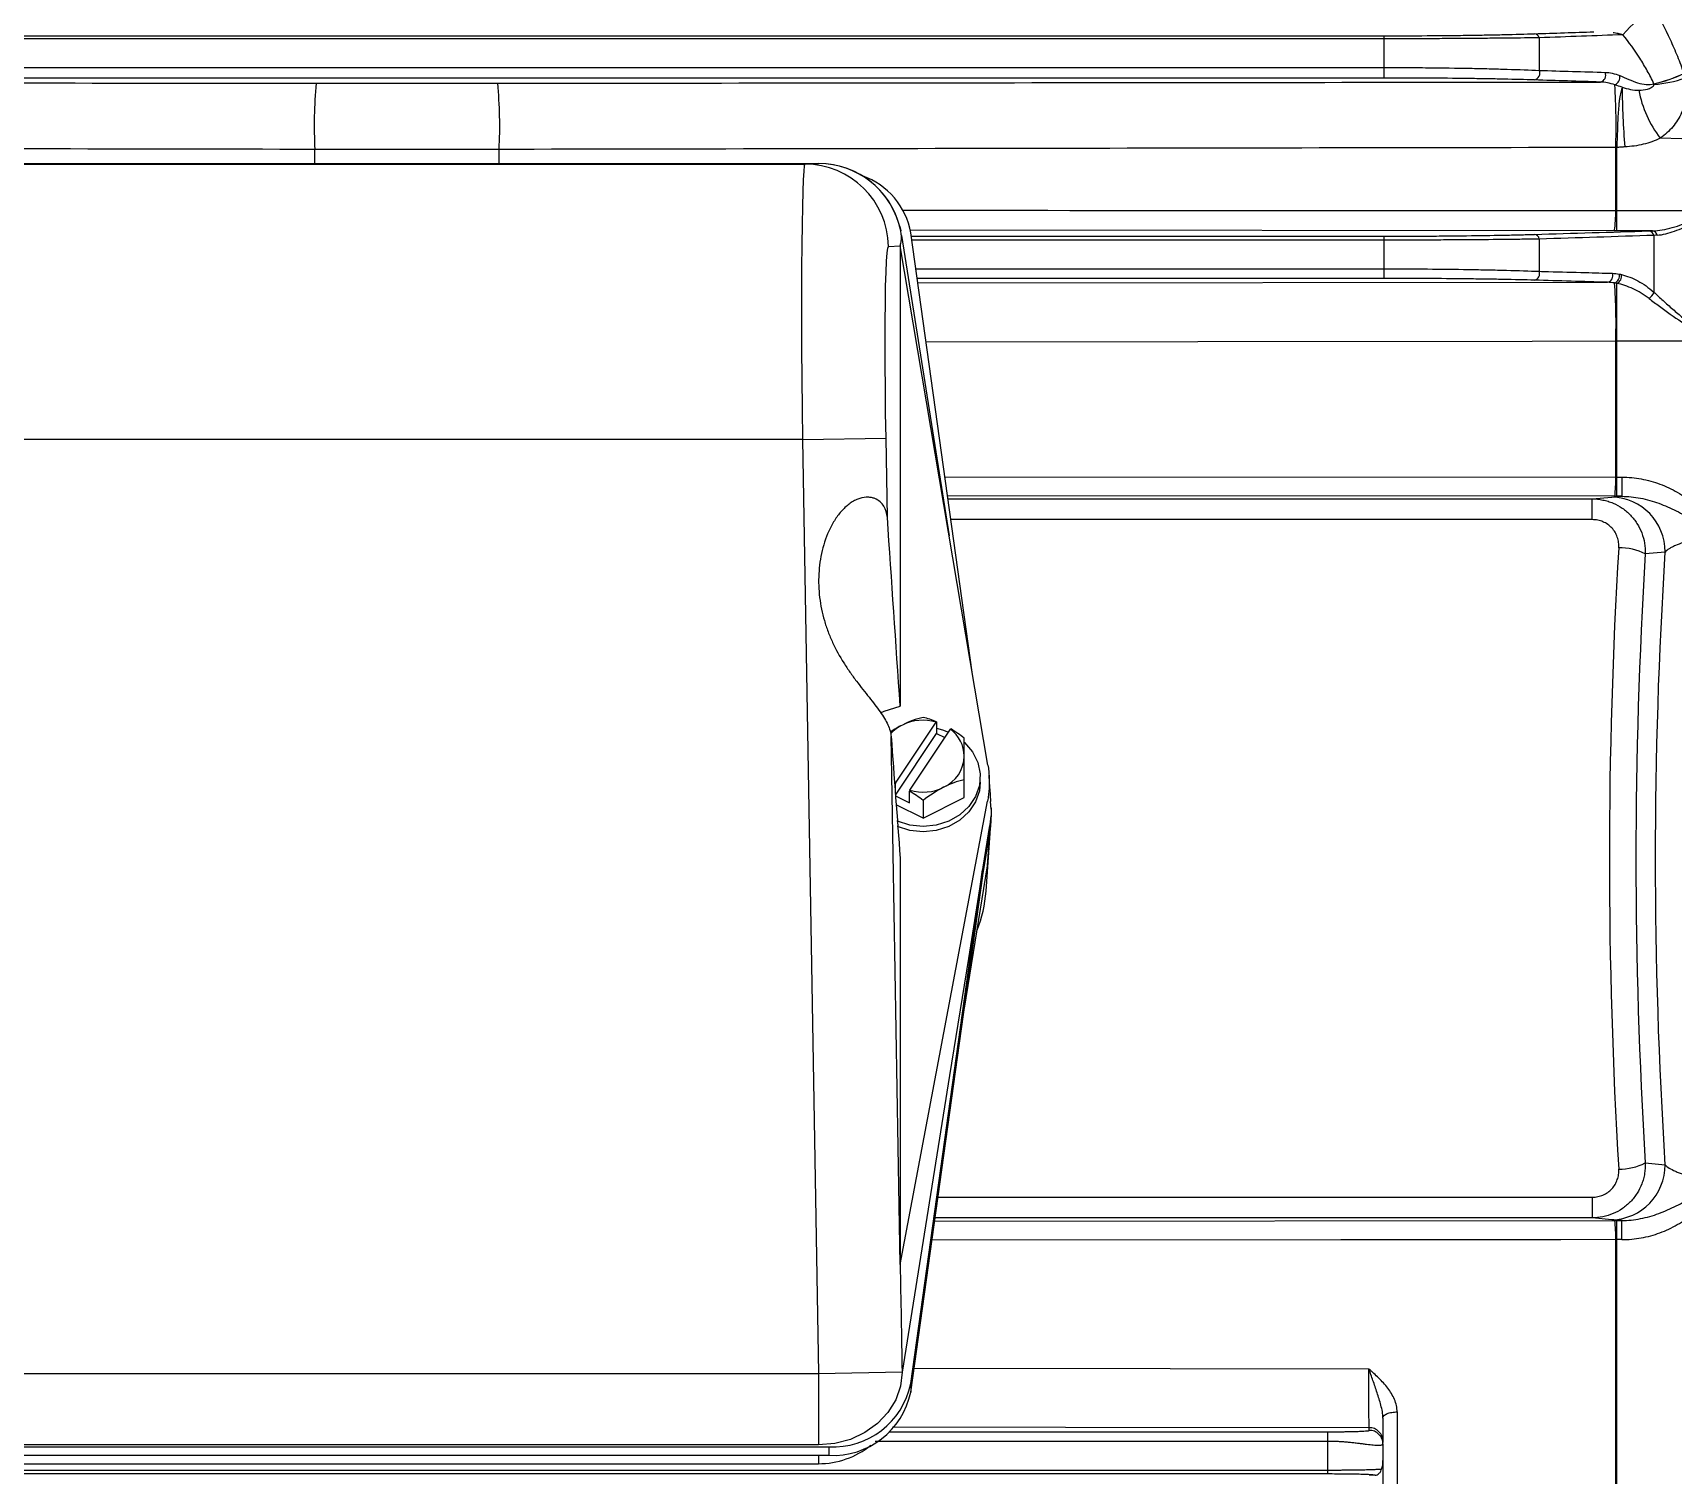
# Model space of a CAD drawing. Header units: inches. Extents: x -10.2 to 13.8, y -6.3 to 9.3.
# Drawn here: x -1.7 to 5.75, y -2.8 to 3.75 of the extents above; entities that cross this region are included whole.
import ezdxf

# ---------------------------------------------------------------- set-up
doc = ezdxf.new("R2010")
doc.units = ezdxf.units.IN
doc.header["$MEASUREMENT"] = 0

msp = doc.modelspace()

# ---------------------------------------------------------------- linework, layer by layer
at = {"color": 7, "linetype": 'Continuous', "lineweight": 25}
for p, q in [((-4.4384, 3.7371), (4.4384, 3.7371)), ((4.4384, 3.7371), (4.4384, 3.5452)), ((5.1455, 3.7282), (5.1455, 3.5798)), ((4.4384, 3.7235), (-4.4384, 3.7235)), ((-4.4384, 3.593), (4.4384, 3.593)), ((4.4384, 3.5452), (-4.4384, 3.5452)), ((5.6663, 3.5192), (5.6663, 3.5184)), ((5.4928, 2.943), (5.4928, 3.2296)), ((5.4972, 2.8511), (5.4972, 3.2296)), ((-1.8711, 3.1567), (1.8711, 3.1567)), ((-1.8085, 3.154), (1.8085, 3.154)), ((1.8711, 3.1567), (1.8085, 3.154)), ((5.4972, 2.943), (5.844, 2.943)), ((2.2391, 2.8713), (2.2436, 2.8511)), ((2.5686, 0.8455), (2.2892, 2.8417)), ((5.6605, 2.8511), (5.4972, 2.8511)), ((2.1883, 2.7805), (2.2413, 2.7828)), ((2.2413, 2.7828), (2.2413, 0.6922)), ((2.6398, 0.424), (2.2413, 2.7828)), ((2.2469, 2.8297), (2.4638, 1.4657)), ((4.4384, 2.8266), (4.4384, 2.6349)), ((5.1455, 2.8137), (5.1455, 2.6671)), ((5.6663, 2.8303), (5.6663, 2.5721)), ((5.4972, 1.6449), (5.4972, 2.6124)), ((5.4928, 1.7319), (5.4928, 2.3492)), ((5.844, 2.3492), (5.4972, 2.3492)), ((1.797, 1.9024), (-1.797, 1.9024)), ((1.797, 1.9024), (2.1768, 1.9094)), ((1.797, 1.9024), (1.8699, -2.3396)), ((2.1829, 1.5494), (2.1768, 1.9094)), ((5.4972, 1.7319), (5.521, 1.7319)), ((5.521, 1.7319), (5.521, 1.6449)), ((5.3861, 1.6331), (5.4752, 1.6418)), ((5.521, 1.6449), (5.4972, 1.6449)), ((5.3861, 1.5389), (5.3861, 1.6331)), ((5.7167, 1.3919), (5.6272, 1.3832)), ((2.2207, 0.3422), (2.4044, 0.6194)), ((2.4063, 0.6209), (2.4063, 0.5678)), ((2.2413, -1.8444), (2.2001, 0.5538)), ((2.22, 0.2867), (2.4063, 0.5678)), ((2.2856, 0.3096), (2.4693, 0.5868)), ((2.4063, 0.5678), (2.4441, 0.5488)), ((2.5325, 0.2769), (2.5325, 0.5462)), ((2.2155, 0.3464), (2.2207, 0.3422)), ((2.2207, 0.3422), (2.2188, 0.3379)), ((2.2188, 0.3379), (2.2188, 0.3027)), ((2.2856, 0.3096), (2.2837, 0.3053)), ((2.2837, 0.2522), (2.2837, 0.3053)), ((2.605, 0.3467), (2.605, 0.3712)), ((2.2202, 0.2842), (2.2837, 0.2522)), ((2.345, 0.1826), (2.2232, 0.2439)), ((2.2413, -1.8444), (2.6382, 0.2602)), ((2.345, 0.1826), (2.5325, 0.2769)), ((2.345, 0.2632), (2.345, 0.1826)), ((2.655, 0.2239), (2.6523, 0.2583)), ((2.655, 0.2278), (2.6547, 0.2298)), ((2.6547, 0.2258), (2.655, 0.2278)), ((2.655, 0.2278), (2.655, 0.224)), ((2.655, 0.2239), (2.655, 0.1894)), ((2.6127, -0.0782), (2.6491, 0.1495)), ((2.6318, -0.1494), (2.6538, 0.1593)), ((2.6494, 0.1529), (2.655, 0.1933)), ((2.655, 0.1893), (2.655, 0.1894)), ((2.6157, -0.0875), (2.6474, 0.139)), ((2.6157, -0.0875), (2.6488, 0.1164)), ((2.6381, -0.0344), (2.6488, 0.1164)), ((2.2413, 0.0011), (2.2413, -1.8444)), ((2.2892, -2.3861), (2.6158, -0.052)), ((2.5333, -0.6802), (2.6381, -0.0344)), ((2.2892, -2.4245), (2.6174, -0.0789)), ((2.6157, -0.0875), (2.6174, -0.0789)), ((5.6272, -1.3832), (5.7167, -1.3919)), ((5.3861, -1.5389), (5.3861, -1.6331)), ((5.4752, -1.6418), (5.3861, -1.6331)), ((5.4972, -1.6449), (5.521, -1.6449)), ((5.4972, -3.2765), (5.4972, -1.6449)), ((5.521, -1.7319), (5.521, -1.6449)), ((5.4928, -3.2769), (5.4928, -1.7319)), ((5.521, -1.7319), (5.4972, -1.7319)), ((-1.8699, -2.3396), (1.8699, -2.3396)), ((1.8699, -2.3396), (2.2497, -2.3326)), ((1.8699, -2.3396), (1.8699, -2.6644)), ((2.2892, -2.3861), (2.2892, -2.4245)), ((4.4992, -2.5148), (4.4992, -3.2624)), ((4.373, -2.5984), (4.373, -2.5863)), ((-1.9189, -2.6733), (1.9169, -2.6733)), ((1.8699, -2.6644), (-1.8699, -2.6644)), ((1.9169, -2.6733), (1.9169, -2.7117)), ((4.185, -2.7966), (4.185, -2.6483)), ((4.435, -2.6482), (4.435, -2.6535)), ((4.435, -2.6603), (4.435, -2.6648)), ((-1.9189, -2.7117), (1.9169, -2.7117)), ((-1.8696, -2.75), (1.8696, -2.75)), ((4.435, -2.7405), (4.435, -3.6019)), ((-4.179, -2.7786), (4.185, -2.7786)), ((4.185, -2.7966), (-4.179, -2.7966))]:
    msp.add_line(p, q, dxfattribs=at)
at = {"color": 8, "linetype": 'Continuous', "lineweight": 25}
for p, q in [((-0.4188, 3.1567), (-0.4188, 3.2209)), ((0.4188, 3.1567), (0.4188, 3.2209)), ((5.4862, 2.8511), (2.2844, 2.8546)), ((2.2913, 2.8266), (4.4384, 2.8266)), ((4.4384, 2.8088), (2.2938, 2.8088)), ((2.312, 2.6784), (4.4384, 2.6784)), ((4.4384, 2.6349), (2.3181, 2.6349)), ((2.321, 2.6142), (5.4558, 2.6173)), ((2.4442, 1.7341), (5.4928, 1.7319)), ((5.4885, 1.6449), (2.4563, 1.6478)), ((2.4583, 1.6331), (5.3861, 1.6331)), ((5.3861, 1.5389), (2.4715, 1.5389)), ((2.4131, -1.5389), (5.3861, -1.5389)), ((5.3861, -1.6331), (2.3999, -1.6331)), ((2.3979, -1.6479), (5.4885, -1.6449)), ((2.1895, -2.6049), (4.185, -2.6049)), ((4.185, -2.6483), (2.1274, -2.6483)), ((1.8696, -2.7117), (1.8696, -2.75))]:
    msp.add_line(p, q, dxfattribs=at)
at = {"color": 7, "linetype": 'Continuous', "lineweight": 25, "flags": 128}
for points in [[(5.844, 3.2684), (5.7939, 3.2696), (5.6951, 3.2719)], [(1.8085, 3.154), (1.8056, 3.146), (1.803, 3.1223), (1.8006, 3.0833), (1.7985, 3.0295), (1.7967, 2.9615), (1.7953, 2.8803), (1.7942, 2.7867), (1.7934, 2.6821), (1.7931, 2.5676), (1.7931, 2.4449), (1.7935, 2.3153), (1.7943, 2.1805), (1.7955, 2.0423), (1.797, 1.9024)], [(2.1768, 1.9094), (2.175, 2.0229), (2.1738, 2.1346), (2.1731, 2.2424), (2.1728, 2.3445), (2.1731, 2.4392), (2.1739, 2.5249), (2.1752, 2.6), (2.177, 2.6634), (2.1793, 2.7138), (2.1819, 2.7506), (2.1849, 2.7729), (2.1883, 2.7805)], [(2.1521, 0.6619), (2.169, 0.6693), (2.2413, 0.6922)], [(2.5325, 0.5281), (2.5341, 0.5267), (2.5702, 0.4845), (2.5941, 0.4362), (2.6046, 0.3844), (2.6011, 0.3319), (2.5837, 0.2815), (2.5536, 0.236), (2.5121, 0.1977), (2.4617, 0.1688), (2.405, 0.1508), (2.345, 0.1447), (2.285, 0.1508), (2.2283, 0.1688), (2.2264, 0.1697)], [(2.4063, 0.5914), (2.4339, 0.5841), (2.4609, 0.574)], [(2.605, 0.3467), (2.6011, 0.3073), (2.5837, 0.257), (2.5536, 0.2114), (2.5121, 0.1732), (2.4617, 0.1443), (2.405, 0.1263), (2.345, 0.1202), (2.285, 0.1263), (2.2283, 0.1443), (2.2282, 0.1443)], [(2.6158, -0.052), (2.5513, -0.4544), (2.466, -0.9858), (2.3563, -1.6691), (2.2497, -2.3333)], [(2.2497, -2.3333), (2.2425, -2.3979), (2.2209, -2.46), (2.1858, -2.5173), (2.1385, -2.5674), (2.081, -2.6086), (2.0153, -2.6392), (1.944, -2.658), (1.8699, -2.6644)]]:
    msp.add_lwpolyline(points, dxfattribs=at)
at = {"color": 8, "linetype": 'Continuous', "lineweight": 25, "flags": 128}
for points in [[(5.4928, 2.3492), (5.1131, 2.3487), (3.5942, 2.3465), (2.3587, 2.3447)], [(5.4928, -1.7319), (5.243, -1.7321), (4.2437, -1.7328), (2.3858, -1.7341)], [(2.3044, -2.3157), (3.4685, -2.3173), (4.3708, -2.3186)], [(4.373, -2.5863), (2.9927, -2.5849), (2.2063, -2.5841)]]:
    msp.add_lwpolyline(points, dxfattribs=at)
at = {"color": 7, "linetype": 'Continuous', "lineweight": 25}
for centre, radius, start, end in [((6.1471, 3.1932), 0.829, 125.72969, 138.56278), ((5.1212, 3.7211), 0.0253, 16.30789, 84.61859), ((5.1166, 3.5672), 0.0315, 282.81668, 23.5591), ((1.632, 3.326), 2.0535, 174.53816, 182.93429), ((-1.632, 3.326), 2.0535, 357.06571, 5.46184), ((5.4161, 3.5579), 0.0316, 282.53087, 24.45725), ((5.4715, 3.5504), 0.0401, 295.61395, 8.28454), ((2.4532, 3.3296), 3.0413, 358.1159, 3.48049), ((5.505, 4.2024), 0.702, 283.28271, 295.00646), ((5.6325, 3.5034), 0.037, 20.33874, 23.98442), ((5.506, 4.1994), 0.6996, 283.28767, 295.03258), ((5.6181, 4.121), 0.6067, 274.63907, 288.22441), ((9.2723, 3.5361), 3.7505, 180.50299, 184.64687), ((6.1114, 3.5897), 0.5238, 191.01672, 217.35665), ((1.8084, 2.7741), 0.3799, 0.9709, 89.98439), ((1.8711, 2.7767), 0.38, 14.41643, 90), ((1.871, 2.7768), 0.3799, 11.26776, 89.98744), ((1.9579, 2.7833), 0.3364, 10.0097, 70.45671), ((5.0311, 2.9301), 0.4619, 350.14747, 1.6056), ((1.8724, 2.7834), 0.3773, 7.04724, 10.33071), ((5.1202, 2.8096), 0.0256, 9.22687, 82.53449), ((5.6413, 2.8253), 0.0254, 11.18731, 83.14439), ((5.6571, 2.8268), 0.0245, 10.7076, 82.04832), ((5.1162, 2.657), 0.031, 283.78802, 19.02419), ((5.4485, 2.6475), 0.0311, 283.69763, 19.68107), ((5.4752, 2.647), 0.035, 290.23049, 12.17782), ((2.9292, 2.4286), 2.5649, 358.22711, 4.15022), ((5.4835, 2.6459), 0.0362, 292.20772, 10.26214), ((5.6095, 2.5929), 0.0605, 305.23175, 339.87987), ((4.9347, 1.7162), 0.5583, 352.65464, 1.60638), ((5.4689, 1.3941), 0.2478, 359.48707, 88.54661), ((28.919, 0), 23.455, 176.55014, 183.44986), ((5.5112, 1.1593), 0.2522, 62.60904, 91.07316), ((28.1119, 0), 22.5272, 176.4798, 183.5202), ((27.5509, 0), 21.8786, 176.35238, 183.64762), ((2.4983, 0.1162), 0.5485, 116.76385, 123.45974), ((2.3325, 0.4426), 0.1825, 116.43719, 137.65154), ((2.3451, 0.4161), 0.2118, 73.75562, 116.30345), ((2.4361, 0.2482), 0.4027, 103.0726, 117.3214), ((2.2653, 0.2859), 0.3634, 67.18403, 77.33951), ((2.4929, 0.5025), 0.1467, 126.22114, 127.14373), ((2.5579, 0.4699), 0.1467, 126.22114, 127.14373), ((2.3773, 0.4618), 0.1553, 1.01601, 53.62806), ((2.1856, 0.1062), 0.5602, 51.74386, 59.34905), ((2.3715, 0.4694), 0.1611, 294.67526, 358.25873), ((1.9981, -0.1767), 0.5602, 51.74386, 59.34905), ((2.3449, 0.513), 0.2118, 253.75562, 296.30345), ((2.6895, -0.1732), 0.556, 116.80201, 128.28147), ((2.6236, -0.0347), 0.4027, 103.0726, 117.3214), ((2.1755, 0.1933), 0.4795, 350.77524, 359.99431), ((2.0138, -0.099), 0.62, 338.51449, 355.33299), ((5.4689, -1.3941), 0.2478, 271.45339, 0.51293), ((5.5112, -1.1593), 0.2522, 268.92684, 297.39096), ((4.9347, -1.7162), 0.5583, 358.39362, 7.34536), ((1.9359, -2.313), 0.3608, 266.98725, 348.30768), ((1.9359, -2.3514), 0.3608, 266.98725, 348.30768), ((1.8696, -2.37), 0.38, 270, 308.75138)]:
    msp.add_arc(centre, radius, start, end, dxfattribs=at)
for points, knots in [([(5.6629, 3.8662), (5.6908, 3.8188), (5.7165, 3.7702), (5.7515, 3.6952), (5.7625, 3.6699), (5.7833, 3.6184), (5.793, 3.5923), (5.8018, 3.5662)], [0, 0, 0, 0, 0.5, 0.5, 0.75, 0.75, 1, 1, 1, 1]), ([(4.4384, 3.7371), (4.5055, 3.7371), (4.5711, 3.7373), (4.6513, 3.7378), (4.6673, 3.7379), (4.699, 3.7382), (4.7148, 3.7383), (4.7615, 3.7388), (4.7917, 3.7392), (4.8501, 3.74), (4.8784, 3.7405), (4.9333, 3.7414), (4.9599, 3.742), (5.0361, 3.7437), (5.082, 3.7449), (5.1236, 3.7463)], [0, 0, 0, 0, 0.25, 0.25, 0.3125, 0.3125, 0.375, 0.375, 0.5, 0.5, 0.625, 0.625, 0.75, 0.75, 1, 1, 1, 1]), ([(5.1455, 3.7282), (5.1025, 3.7275), (5.0551, 3.7269), (4.9765, 3.726), (4.9491, 3.7258), (4.8926, 3.7253), (4.8634, 3.725), (4.8033, 3.7246), (4.7723, 3.7244), (4.7243, 3.7242), (4.708, 3.7241), (4.6752, 3.7239), (4.6587, 3.7239), (4.6087, 3.7237), (4.5749, 3.7236), (4.507, 3.7235), (4.4728, 3.7235), (4.4384, 3.7235)], [0, 0, 0, 0, 0.25, 0.25, 0.375, 0.375, 0.5, 0.5, 0.625, 0.625, 0.6875, 0.6875, 0.75, 0.75, 0.875, 0.875, 1, 1, 1, 1]), ([(5.5256, 3.7419), (5.5182, 3.7441), (5.5107, 3.7457), (5.4957, 3.7485), (5.4881, 3.7496), (5.4805, 3.7506)], [0, 0, 0, 0, 0.5, 0.5, 1, 1, 1, 1]), ([(5.6663, 3.5192), (5.657, 3.5391), (5.6469, 3.5589), (5.6254, 3.5976), (5.614, 3.6165), (5.5785, 3.6721), (5.5528, 3.7076), (5.5256, 3.7419)], [0, 0, 0, 0, 0.25, 0.25, 0.5, 0.5, 1, 1, 1, 1]), ([(4.4384, 3.593), (4.4724, 3.593), (4.5063, 3.5929), (4.5737, 3.5926), (4.6073, 3.5924), (4.7058, 3.5915), (4.7686, 3.5906), (4.8439, 3.5892), (4.8588, 3.5889), (4.8883, 3.5882), (4.9029, 3.5879), (4.9459, 3.5869), (4.9735, 3.5861), (5.0532, 3.5836), (5.1016, 3.5818), (5.1455, 3.5798)], [0, 0, 0, 0, 0.125, 0.125, 0.25, 0.25, 0.5, 0.5, 0.5625, 0.5625, 0.625, 0.625, 0.75, 0.75, 1, 1, 1, 1]), ([(5.1236, 3.5364), (5.0811, 3.5378), (5.0345, 3.539), (4.9581, 3.5406), (4.9315, 3.5411), (4.89, 3.5418), (4.8758, 3.542), (4.8472, 3.5424), (4.8327, 3.5426), (4.7596, 3.5436), (4.6985, 3.5442), (4.6028, 3.5448), (4.5701, 3.5449), (4.5045, 3.5451), (4.4715, 3.5452), (4.4384, 3.5452)], [0, 0, 0, 0, 0.25, 0.25, 0.375, 0.375, 0.4375, 0.4375, 0.5, 0.5, 0.75, 0.75, 0.875, 0.875, 1, 1, 1, 1]), ([(5.5112, 3.5562), (5.5382, 3.5458), (5.5658, 3.5318), (5.6058, 3.5197), (5.6187, 3.5173), (5.6432, 3.5157), (5.655, 3.5165), (5.6663, 3.5184)], [0, 0, 0, 0, 0.5, 0.5, 0.75, 0.75, 1, 1, 1, 1]), ([(5.5973, 3.4896), (5.6115, 3.4895), (5.625, 3.4913), (5.6435, 3.4969), (5.6494, 3.4993), (5.6575, 3.504), (5.66, 3.5058), (5.6635, 3.5089), (5.6646, 3.5101), (5.6659, 3.5121), (5.6663, 3.5128), (5.667, 3.5144), (5.6672, 3.5152), (5.6672, 3.5163)], [0, 0, 0, 0, 0.5, 0.5, 0.75, 0.75, 0.875, 0.875, 0.9375, 0.9375, 0.96875, 0.96875, 1, 1, 1, 1]), ([(5.6672, 3.5163), (5.6672, 3.5165), (5.6672, 3.5169), (5.6672, 3.5172), (5.6672, 3.5175), (5.6671, 3.5179), (5.6669, 3.5182), (5.6669, 3.5183), (5.6668, 3.5184), (5.6668, 3.5185)], [0, 0, 0, 0, 0.00002793779, 0.00002793779, 0.00002793779, 0.00005642103, 0.00005642103, 0.00005642103, 0.00006631819, 0.00006631819, 0.00006631819, 0.00006631819]), ([(5.8079, 3.5447), (5.811, 3.5313), (5.8128, 3.5178), (5.8142, 3.4909), (5.8137, 3.4774), (5.8108, 3.4509), (5.8083, 3.438), (5.8014, 3.4127), (5.7971, 3.4003), (5.7868, 3.3767), (5.7809, 3.3654), (5.7674, 3.3436), (5.7599, 3.3331), (5.7355, 3.3038), (5.7167, 3.2867), (5.6951, 3.2719)], [0, 0, 0, 0, 0.125, 0.125, 0.25, 0.25, 0.375, 0.375, 0.5, 0.5, 0.625, 0.625, 0.75, 0.75, 1, 1, 1, 1]), ([(5.522, 3.5032), (5.5196, 3.4968), (5.5174, 3.4892), (5.5134, 3.4718), (5.5116, 3.4622), (5.5093, 3.4466), (5.5086, 3.4411), (5.5073, 3.4298), (5.5067, 3.424), (5.5051, 3.4061), (5.5042, 3.3937), (5.5027, 3.3681), (5.5021, 3.3548), (5.501, 3.3285), (5.5006, 3.3154), (5.4994, 3.2766), (5.4986, 3.2513), (5.4972, 3.2296)], [0, 0, 0, 0, 0.125, 0.125, 0.25, 0.25, 0.3125, 0.3125, 0.375, 0.375, 0.5, 0.5, 0.625, 0.625, 0.75, 0.75, 1, 1, 1, 1]), ([(5.522, 3.5032), (5.5345, 3.4993), (5.5473, 3.4958), (5.5727, 3.491), (5.5852, 3.4897), (5.5973, 3.4896)], [0, 0, 0, 0, 0.5, 0.5, 1, 1, 1, 1]), ([(5.5342, 3.2323), (5.5329, 3.2322), (5.5315, 3.2322), (5.5302, 3.2321), (5.5249, 3.2317), (5.5196, 3.2313), (5.5143, 3.2308), (5.5116, 3.2306), (5.5088, 3.2304), (5.5061, 3.2302), (5.5034, 3.23), (5.5006, 3.2298), (5.4979, 3.2296), (5.4976, 3.2296), (5.4974, 3.2296), (5.4972, 3.2296)], [0, 0, 0, 0, 0.0001015866, 0.0001015866, 0.0001015866, 0.0005079337, 0.0005079337, 0.0005079337, 0.0007166977, 0.0007166977, 0.0007166977, 0.0009262899, 0.0009262899, 0.0009262899, 0.0009441227, 0.0009441227, 0.0009441227, 0.0009441227]), ([(5.6951, 3.2719), (5.6707, 3.2598), (5.6449, 3.2507), (5.6044, 3.2409), (5.5905, 3.2382), (5.5625, 3.2343), (5.5484, 3.233), (5.5342, 3.2323)], [0, 0, 0, 0, 0.5, 0.5, 0.75, 0.75, 1, 1, 1, 1]), ([(4.4384, 2.8266), (4.5039, 2.8266), (4.5681, 2.8268), (4.6625, 2.8274), (4.6937, 2.8276), (4.7555, 2.8282), (4.7856, 2.8285), (4.8734, 2.8296), (4.9286, 2.8305), (5.0065, 2.832), (5.0315, 2.8326), (5.0792, 2.8337), (5.1019, 2.8343), (5.1236, 2.835)], [0, 0, 0, 0, 0.25, 0.25, 0.375, 0.375, 0.5, 0.5, 0.75, 0.75, 0.875, 0.875, 1, 1, 1, 1]), ([(5.6605, 2.8511), (5.6748, 2.8514), (5.6893, 2.853), (5.719, 2.858), (5.7342, 2.8615), (5.7651, 2.87), (5.7808, 2.8751), (5.8123, 2.8864), (5.8281, 2.8926), (5.844, 2.8993)], [0, 0, 0, 0, 0.25, 0.25, 0.5, 0.5, 0.75, 0.75, 1, 1, 1, 1]), ([(5.6812, 2.8313), (5.7064, 2.833), (5.7328, 2.8397), (5.7738, 2.8546), (5.7878, 2.8604), (5.8158, 2.8732), (5.8299, 2.8802), (5.844, 2.8878)], [0, 0, 0, 0, 0.5, 0.5, 0.75, 0.75, 1, 1, 1, 1]), ([(2.2413, 2.7828), (2.2427, 2.788), (2.2441, 2.7937), (2.2458, 2.8039), (2.2463, 2.8076), (2.2468, 2.8142), (2.247, 2.8166), (2.2471, 2.8222), (2.2471, 2.8253), (2.2469, 2.8297)], [0, 0, 0, 0, 0.5, 0.5, 0.75, 0.75, 0.875, 0.875, 1, 1, 1, 1]), ([(5.1455, 2.8137), (5.1232, 2.8134), (5.0997, 2.813), (5.0506, 2.8123), (5.0248, 2.812), (4.9446, 2.8111), (4.8878, 2.8106), (4.7975, 2.8099), (4.7665, 2.8097), (4.7029, 2.8094), (4.6707, 2.8092), (4.6051, 2.809), (4.572, 2.8089), (4.5055, 2.8088), (4.472, 2.8088), (4.4384, 2.8088)], [0, 0, 0, 0, 0.125, 0.125, 0.25, 0.25, 0.5, 0.5, 0.625, 0.625, 0.75, 0.75, 0.875, 0.875, 1, 1, 1, 1]), ([(4.4384, 2.6784), (4.4718, 2.6784), (4.5051, 2.6784), (4.5714, 2.6781), (4.6044, 2.6779), (4.7014, 2.6772), (4.7639, 2.6764), (4.8543, 2.675), (4.8841, 2.6744), (4.9417, 2.6732), (4.9696, 2.6726), (5.0506, 2.6705), (5.1002, 2.6689), (5.1455, 2.6671)], [0, 0, 0, 0, 0.125, 0.125, 0.25, 0.25, 0.5, 0.5, 0.625, 0.625, 0.75, 0.75, 1, 1, 1, 1]), ([(5.1236, 2.6269), (5.0797, 2.6281), (5.0319, 2.6292), (4.9543, 2.6307), (4.9274, 2.6312), (4.8856, 2.6318), (4.8714, 2.632), (4.8426, 2.6324), (4.8281, 2.6326), (4.7549, 2.6335), (4.6942, 2.634), (4.5999, 2.6346), (4.5678, 2.6347), (4.5033, 2.6349), (4.4709, 2.6349), (4.4384, 2.6349)], [0, 0, 0, 0, 0.25, 0.25, 0.375, 0.375, 0.4375, 0.4375, 0.5, 0.5, 0.75, 0.75, 0.875, 0.875, 1, 1, 1, 1]), ([(5.1455, 2.6671), (5.1595, 2.6667), (5.1734, 2.6663), (5.1874, 2.6659), (5.2432, 2.6644), (5.299, 2.6629), (5.3547, 2.6614), (5.3957, 2.6603), (5.4368, 2.6591), (5.4777, 2.658)], [0, 0, 0, 0, 0.0015748, 0.0015748, 0.0015748, 0.00787401, 0.00787401, 0.00787401, 0.0125202, 0.0125202, 0.0125202, 0.0125202]), ([(5.6444, 2.5435), (5.6206, 2.5615), (5.5963, 2.576), (5.5593, 2.5932), (5.5468, 2.5982), (5.5219, 2.6066), (5.5095, 2.6099), (5.4972, 2.6124)], [0, 0, 0, 0, 0.5, 0.5, 0.75, 0.75, 1, 1, 1, 1]), ([(5.5191, 2.6523), (5.5314, 2.6495), (5.5439, 2.6456), (5.5688, 2.6358), (5.5813, 2.63), (5.6184, 2.6098), (5.6426, 2.593), (5.6663, 2.5721)], [0, 0, 0, 0, 0.25, 0.25, 0.5, 0.5, 1, 1, 1, 1]), ([(5.6444, 2.5435), (5.6595, 2.532), (5.6752, 2.5202), (5.7074, 2.4966), (5.7239, 2.4847), (5.7747, 2.4489), (5.8091, 2.4258), (5.844, 2.4037)], [0, 0, 0, 0, 0.25, 0.25, 0.5, 0.5, 1, 1, 1, 1]), ([(5.6663, 2.5721), (5.6798, 2.5597), (5.6936, 2.547), (5.7222, 2.5213), (5.7369, 2.5082), (5.767, 2.4819), (5.7823, 2.4688), (5.813, 2.4432), (5.8284, 2.4305), (5.844, 2.4181)], [0, 0, 0, 0, 0.25, 0.25, 0.5, 0.5, 0.75, 0.75, 1, 1, 1, 1]), ([(5.521, 1.7319), (5.5507, 1.7319), (5.58, 1.7292), (5.6232, 1.7214), (5.6375, 1.7182), (5.6658, 1.7104), (5.6799, 1.7059), (5.7213, 1.6906), (5.7475, 1.6782), (5.7977, 1.649), (5.8218, 1.632), (5.844, 1.6135)], [0, 0, 0, 0, 0.25, 0.25, 0.375, 0.375, 0.5, 0.5, 0.75, 0.75, 1, 1, 1, 1]), ([(2.1829, 1.5494), (2.1817, 1.5679), (2.1767, 1.5849), (2.1628, 1.6072), (2.1571, 1.6141), (2.1433, 1.6259), (2.1354, 1.6309), (2.1215, 1.6364), (2.1165, 1.6379), (2.1061, 1.64), (2.1007, 1.6406), (2.0836, 1.6411), (2.0709, 1.6394), (2.0517, 1.6334), (2.0452, 1.6309), (2.032, 1.6246), (2.0254, 1.6208), (2.0058, 1.6079), (1.9933, 1.5974), (1.9697, 1.5729), (1.959, 1.5595), (1.9394, 1.5306), (1.9305, 1.515), (1.907, 1.4672), (1.8953, 1.4335), (1.8826, 1.381), (1.8792, 1.3633), (1.8742, 1.328), (1.8725, 1.3103), (1.8706, 1.2747), (1.8704, 1.2569), (1.8717, 1.2212), (1.873, 1.2032), (1.8795, 1.1497), (1.8867, 1.1147), (1.9016, 1.0635), (1.9073, 1.0466), (1.9199, 1.0133), (1.9269, 0.9967), (1.9493, 0.9484), (1.9663, 0.9178), (1.9938, 0.8741), (2.0032, 0.8599), (2.0226, 0.8321), (2.0326, 0.8184), (2.0622, 0.7791), (2.0818, 0.7548), (2.1092, 0.7203), (2.118, 0.7091), (2.1348, 0.6872), (2.1428, 0.6765), (2.1645, 0.6454), (2.1763, 0.6261), (2.1892, 0.5981), (2.1927, 0.589), (2.1978, 0.5711), (2.1994, 0.5623), (2.2001, 0.5538)], [0, 0, 0, 0, 0.0625, 0.0625, 0.09375, 0.09375, 0.125, 0.125, 0.140625, 0.140625, 0.15625, 0.15625, 0.1875, 0.1875, 0.203125, 0.203125, 0.21875, 0.21875, 0.25, 0.25, 0.28125, 0.28125, 0.3125, 0.3125, 0.375, 0.375, 0.40625, 0.40625, 0.4375, 0.4375, 0.46875, 0.46875, 0.5, 0.5, 0.5625, 0.5625, 0.59375, 0.59375, 0.625, 0.625, 0.6875, 0.6875, 0.71875, 0.71875, 0.75, 0.75, 0.8125, 0.8125, 0.84375, 0.84375, 0.875, 0.875, 0.9375, 0.9375, 0.96875, 0.96875, 1, 1, 1, 1]), ([(5.521, 1.6449), (5.5496, 1.645), (5.5779, 1.6421), (5.634, 1.6311), (5.6617, 1.623), (5.7156, 1.6032), (5.7419, 1.5915), (5.7936, 1.5658), (5.8189, 1.552), (5.844, 1.5377)], [0, 0, 0, 0, 0.25, 0.25, 0.5, 0.5, 0.75, 0.75, 1, 1, 1, 1]), ([(5.3861, 1.6331), (5.4024, 1.6331), (5.4185, 1.6314), (5.4421, 1.6266), (5.45, 1.6246), (5.4654, 1.6199), (5.4731, 1.6171), (5.4954, 1.6077), (5.5094, 1.6), (5.5294, 1.5864), (5.5358, 1.5814), (5.5482, 1.571), (5.554, 1.5655), (5.5707, 1.5482), (5.5807, 1.5355), (5.5981, 1.5081), (5.6053, 1.4937), (5.6168, 1.4636), (5.6212, 1.4477), (5.6265, 1.4157), (5.6277, 1.3996), (5.6272, 1.3832)], [0, 0, 0, 0, 0.125, 0.125, 0.1875, 0.1875, 0.25, 0.25, 0.375, 0.375, 0.4375, 0.4375, 0.5, 0.5, 0.625, 0.625, 0.75, 0.75, 0.875, 0.875, 1, 1, 1, 1]), ([(5.5065, 1.4114), (5.507, 1.4196), (5.5067, 1.4277), (5.5046, 1.4438), (5.5027, 1.4518), (5.4974, 1.4672), (5.494, 1.4745), (5.4855, 1.4886), (5.4806, 1.4952), (5.4694, 1.5071), (5.4631, 1.5126), (5.4496, 1.522), (5.4424, 1.526), (5.4271, 1.5325), (5.419, 1.5349), (5.4028, 1.5381), (5.3945, 1.5389), (5.3861, 1.5389)], [0, 0, 0, 0, 0.125, 0.125, 0.25, 0.25, 0.375, 0.375, 0.5, 0.5, 0.625, 0.625, 0.75, 0.75, 0.875, 0.875, 1, 1, 1, 1]), ([(5.844, 1.4474), (5.8282, 1.4436), (5.8133, 1.4393), (5.7865, 1.4305), (5.7744, 1.4259), (5.7583, 1.4188), (5.7532, 1.4164), (5.7438, 1.4115), (5.7395, 1.4091), (5.7278, 1.4018), (5.7215, 1.3968), (5.7167, 1.3919)], [0, 0, 0, 0, 0.25, 0.25, 0.5, 0.5, 0.625, 0.625, 0.75, 0.75, 1, 1, 1, 1]), ([(2.6398, 0.424), (2.6405, 0.4195), (2.6419, 0.4105), (2.6436, 0.3968), (2.6449, 0.3832), (2.6458, 0.3695), (2.6462, 0.3558), (2.6463, 0.3375), (2.6454, 0.3146), (2.6428, 0.2873), (2.6397, 0.2692), (2.6382, 0.2602)], [0, 0, 0, 0, 0.083445, 0.166773, 0.250039, 0.333299, 0.416608, 0.50002, 0.666678, 0.83319, 1, 1, 1, 1]), ([(2.6537, 0.2584), (2.6518, 0.284), (2.648, 0.3353), (2.6461, 0.3642), (2.6451, 0.3787)], [0, 0, 0, 0, 0.499571, 1, 1, 1, 1]), ([(2.655, 0.2239), (2.655, 0.2239), (2.655, 0.2121), (2.6541, 0.1886), (2.6513, 0.1635), (2.6491, 0.1495)], [0.03157857, 0.03157857, 0.03157857, 0.03157857, 0.0316806, 0.04752089, 0.06336119, 0.06336119, 0.06336119, 0.06336119]), ([(2.6547, 0.2298), (2.6547, 0.229), (2.6547, 0.2277), (2.6547, 0.2264), (2.6547, 0.2258)], [0.030628647, 0.030628647, 0.030628647, 0.030628647, 0.031680595, 0.032406534, 0.032406534, 0.032406534, 0.032406534]), ([(5.6272, -1.3832), (5.6277, -1.3996), (5.6265, -1.4157), (5.6225, -1.4396), (5.6208, -1.4475), (5.6166, -1.4631), (5.614, -1.4709), (5.6054, -1.4936), (5.5982, -1.5079), (5.581, -1.5351), (5.5709, -1.548), (5.5486, -1.5711), (5.5364, -1.5815), (5.5096, -1.5999), (5.4955, -1.6076), (5.4659, -1.6201), (5.4503, -1.625), (5.4185, -1.6314), (5.4024, -1.6331), (5.3861, -1.6331)], [0, 0, 0, 0, 0.125, 0.125, 0.1875, 0.1875, 0.25, 0.25, 0.375, 0.375, 0.5, 0.5, 0.625, 0.625, 0.75, 0.75, 0.875, 0.875, 1, 1, 1, 1]), ([(5.3861, -1.5389), (5.3945, -1.5389), (5.4028, -1.5381), (5.4192, -1.5349), (5.4272, -1.5324), (5.4425, -1.526), (5.4497, -1.522), (5.4633, -1.5124), (5.4695, -1.5071), (5.4807, -1.4951), (5.4856, -1.4884), (5.494, -1.4744), (5.4974, -1.4671), (5.5027, -1.4517), (5.5046, -1.4437), (5.5067, -1.4277), (5.507, -1.4196), (5.5065, -1.4114)], [0, 0, 0, 0, 0.125, 0.125, 0.25, 0.25, 0.375, 0.375, 0.5, 0.5, 0.625, 0.625, 0.75, 0.75, 0.875, 0.875, 1, 1, 1, 1]), ([(5.7167, -1.3919), (5.7214, -1.3968), (5.7278, -1.4018), (5.7436, -1.4116), (5.753, -1.4165), (5.7691, -1.4236), (5.7748, -1.4259), (5.7869, -1.4305), (5.7934, -1.4328), (5.8136, -1.4394), (5.8282, -1.4435), (5.844, -1.4474)], [0, 0, 0, 0, 0.25, 0.25, 0.5, 0.5, 0.625, 0.625, 0.75, 0.75, 1, 1, 1, 1]), ([(5.521, -1.6449), (5.5496, -1.645), (5.5779, -1.6421), (5.634, -1.6311), (5.6617, -1.623), (5.7156, -1.6032), (5.7419, -1.5915), (5.7936, -1.5658), (5.8189, -1.552), (5.844, -1.5377)], [0, 0, 0, 0, 0.25, 0.25, 0.5, 0.5, 0.75, 0.75, 1, 1, 1, 1]), ([(5.521, -1.7319), (5.5507, -1.7319), (5.58, -1.7292), (5.6232, -1.7214), (5.6375, -1.7182), (5.6658, -1.7104), (5.6799, -1.7059), (5.7213, -1.6906), (5.7475, -1.6782), (5.7977, -1.649), (5.8218, -1.632), (5.844, -1.6135)], [0, 0, 0, 0, 0.25, 0.25, 0.375, 0.375, 0.5, 0.5, 0.75, 0.75, 1, 1, 1, 1]), ([(5.521, -1.6449), (5.5112, -1.6444), (5.5024, -1.6439), (5.4871, -1.6429), (5.4806, -1.6424), (5.4752, -1.6418)], [0, 0, 0, 0, 0.5, 0.5, 1, 1, 1, 1]), ([(4.373, -2.5863), (4.373, -2.5861), (4.3729, -2.5859), (4.3728, -2.5851), (4.3727, -2.584), (4.3726, -2.5827), (4.3725, -2.581), (4.3724, -2.5792), (4.3724, -2.5773), (4.3723, -2.5752), (4.3722, -2.573), (4.3721, -2.5708), (4.3721, -2.5685), (4.372, -2.5662), (4.3719, -2.5639), (4.3717, -2.5546), (4.3714, -2.5348), (4.3711, -2.5059), (4.3709, -2.483), (4.3709, -2.4673), (4.3708, -2.4511), (4.3707, -2.4345), (4.3707, -2.4176), (4.3707, -2.4006), (4.3707, -2.3836), (4.3707, -2.3668), (4.3707, -2.3503), (4.3708, -2.3341), (4.3708, -2.3238), (4.3708, -2.3186)], [0, 0, 0, 0, 0.0232309, 0.0456274, 0.0671893, 0.0879167, 0.1078095, 0.1268678, 0.1450915, 0.1624806, 0.1790351, 0.194755, 0.2096402, 0.2236908, 0.2369068, 0.2492882, 0.3797528, 0.4988964, 0.5451362, 0.5912365, 0.6371983, 0.6830222, 0.7287092, 0.7742599, 0.8196753, 0.8649561, 0.9101033, 0.9551176, 1, 1, 1, 1]), ([(4.4992, -2.5148), (4.4992, -2.4953), (4.4948, -2.4764), (4.4796, -2.4397), (4.4691, -2.4228), (4.4507, -2.3987), (4.4442, -2.3908), (4.4304, -2.3756), (4.4233, -2.3683), (4.4087, -2.3538), (4.4012, -2.3467), (4.3898, -2.3361), (4.386, -2.3326), (4.3784, -2.3256), (4.3746, -2.3222), (4.3708, -2.3186)], [0, 0, 0, 0, 0.25, 0.25, 0.5, 0.5, 0.625, 0.625, 0.75, 0.75, 0.875, 0.875, 0.9375, 0.9375, 1, 1, 1, 1]), ([(4.435, -2.5423), (4.435, -2.5374), (4.4347, -2.5324), (4.4338, -2.5226), (4.4331, -2.5178), (4.4306, -2.5032), (4.4283, -2.4935), (4.4207, -2.4648), (4.4146, -2.446), (4.4022, -2.4084), (4.3959, -2.3899), (4.3865, -2.3628), (4.3834, -2.3538), (4.3787, -2.3405), (4.3771, -2.3361), (4.374, -2.3273), (4.3724, -2.3229), (4.3708, -2.3186)], [0, 0, 0, 0, 0.0625, 0.0625, 0.125, 0.125, 0.25, 0.25, 0.5, 0.5, 0.75, 0.75, 0.875, 0.875, 0.9375, 0.9375, 1, 1, 1, 1]), ([(4.435, -2.5423), (4.435, -2.5386), (4.4367, -2.5349), (4.4432, -2.5281), (4.448, -2.525), (4.4599, -2.5199), (4.467, -2.5179), (4.4825, -2.5153), (4.4909, -2.5146), (4.4992, -2.5148)], [0, 0, 0, 0, 0.25, 0.25, 0.5, 0.5, 0.75, 0.75, 1, 1, 1, 1]), ([(4.185, -2.6049), (4.1874, -2.6049), (4.1923, -2.6049), (4.1996, -2.6049), (4.2069, -2.6049), (4.2141, -2.6048), (4.2213, -2.6048), (4.2331, -2.6047), (4.2492, -2.6045), (4.2743, -2.6042), (4.3024, -2.6036), (4.3287, -2.6027), (4.3489, -2.6017), (4.3604, -2.6008), (4.367, -2.6001), (4.3704, -2.5995), (4.3726, -2.5989), (4.3729, -2.5986), (4.373, -2.5984)], [0, 0, 0, 0, 0.021109, 0.042213, 0.063366, 0.084623, 0.106038, 0.127664, 0.190709, 0.254841, 0.376224, 0.504138, 0.62402, 0.750143, 0.812136, 0.874263, 0.936796, 1, 1, 1, 1]), ([(4.185, -2.6483), (4.185, -2.6444), (4.185, -2.6396), (4.185, -2.6293), (4.185, -2.6239), (4.185, -2.6146), (4.185, -2.6108), (4.185, -2.6061), (4.185, -2.605), (4.185, -2.6049)], [0, 0, 0, 0, 0.25, 0.25, 0.5, 0.5, 0.75, 0.75, 1, 1, 1, 1]), ([(4.435, -2.6482), (4.435, -2.6409), (4.4337, -2.6331), (4.4276, -2.6178), (4.4229, -2.6105), (4.4108, -2.5984), (4.4035, -2.5936), (4.3882, -2.5876), (4.3803, -2.5863), (4.373, -2.5863)], [0, 0, 0, 0, 0.25, 0.25, 0.5, 0.5, 0.75, 0.75, 1, 1, 1, 1]), ([(4.435, -2.6603), (4.435, -2.653), (4.4337, -2.6452), (4.4276, -2.6299), (4.4229, -2.6226), (4.4108, -2.6105), (4.4035, -2.6057), (4.3882, -2.5997), (4.3803, -2.5984), (4.373, -2.5984)], [0, 0, 0, 0, 0.25, 0.25, 0.5, 0.5, 0.75, 0.75, 1, 1, 1, 1]), ([(4.435, -2.5423), (4.435, -2.5448), (4.435, -2.55), (4.435, -2.5574), (4.435, -2.5646), (4.435, -2.5716), (4.435, -2.5783), (4.435, -2.5848), (4.435, -2.591), (4.435, -2.603), (4.435, -2.6191), (4.435, -2.6323), (4.435, -2.6401), (4.435, -2.6444), (4.435, -2.6473), (4.435, -2.6479), (4.435, -2.6482)], [0, 0, 0, 0, 0.04098, 0.081799, 0.122516, 0.163188, 0.203876, 0.244638, 0.285534, 0.326621, 0.494916, 0.663067, 0.747518, 0.831479, 0.915468, 1, 1, 1, 1]), ([(4.435, -2.6603), (4.435, -2.6607), (4.4349, -2.6614), (4.4345, -2.6623), (4.4337, -2.6632), (4.4326, -2.664), (4.4313, -2.6648), (4.4286, -2.6658), (4.4236, -2.6667), (4.4155, -2.6672), (4.4047, -2.667), (4.3883, -2.6658), (4.3668, -2.6633), (4.3433, -2.6603), (4.324, -2.6579), (4.304, -2.6556), (4.2842, -2.6535), (4.2662, -2.6519), (4.2498, -2.6506), (4.2334, -2.6496), (4.2171, -2.6489), (4.201, -2.6484), (4.1903, -2.6483), (4.185, -2.6483)], [0, 0, 0, 0, 0.021689, 0.043648, 0.06588, 0.088386, 0.111167, 0.134226, 0.195321, 0.263603, 0.314893, 0.389128, 0.512485, 0.577663, 0.63438, 0.697563, 0.756154, 0.799381, 0.841477, 0.882511, 0.922555, 0.961689, 1, 1, 1, 1]), ([(4.435, -2.6648), (4.435, -2.6728), (4.435, -2.6811), (4.4349, -2.6982), (4.4349, -2.707), (4.4342, -2.7328), (4.4332, -2.7499), (4.431, -2.7663)], [0, 0, 0, 0, 0.25, 0.25, 0.5, 0.5, 1, 1, 1, 1]), ([(4.435, -2.6648), (4.435, -2.6708), (4.435, -2.677), (4.435, -2.6898), (4.435, -2.6963), (4.435, -2.7094), (4.435, -2.716), (4.435, -2.729), (4.435, -2.7355), (4.435, -2.742)], [0, 0, 0, 0, 0.25, 0.25, 0.5, 0.5, 0.75, 0.75, 1, 1, 1, 1]), ([(4.431, -2.7663), (4.432, -2.7629), (4.433, -2.7591), (4.4345, -2.7508), (4.435, -2.7465), (4.435, -2.742)], [0, 0, 0, 0, 0.5, 0.5, 1, 1, 1, 1]), ([(4.185, -2.7786), (4.1998, -2.7786), (4.2143, -2.7786), (4.2358, -2.7785), (4.2429, -2.7785), (4.257, -2.7784), (4.264, -2.7783), (4.2845, -2.7781), (4.2975, -2.778), (4.3223, -2.7776), (4.3341, -2.7774), (4.3558, -2.7769), (4.3657, -2.7767), (4.3838, -2.7762), (4.392, -2.7759), (4.4061, -2.7752), (4.4121, -2.7749), (4.4222, -2.7743), (4.4262, -2.7739), (4.4291, -2.7735)], [0, 0, 0, 0, 0.125, 0.125, 0.1875, 0.1875, 0.25, 0.25, 0.375, 0.375, 0.5, 0.5, 0.625, 0.625, 0.75, 0.75, 0.875, 0.875, 1, 1, 1, 1]), ([(4.3996, -2.8017), (4.3972, -2.8014), (4.3939, -2.8011), (4.3855, -2.8004), (4.3803, -2.8001), (4.3682, -2.7995), (4.3612, -2.7992), (4.3455, -2.7986), (4.3368, -2.7984), (4.3179, -2.7979), (4.3075, -2.7977), (4.2855, -2.7973), (4.274, -2.7972), (4.2558, -2.797), (4.2495, -2.7969), (4.2369, -2.7968), (4.2305, -2.7968), (4.2113, -2.7966), (4.1983, -2.7966), (4.185, -2.7966)], [0, 0, 0, 0, 0.125, 0.125, 0.25, 0.25, 0.375, 0.375, 0.5, 0.5, 0.625, 0.625, 0.75, 0.75, 0.8125, 0.8125, 0.875, 0.875, 1, 1, 1, 1]), ([(4.3996, -2.8017), (4.4023, -2.8017), (4.4054, -2.8011), (4.4118, -2.7984), (4.415, -2.7963), (4.4206, -2.7909), (4.4231, -2.7875), (4.427, -2.7802), (4.4282, -2.7765), (4.4291, -2.7735)], [0, 0, 0, 0, 0.25, 0.25, 0.5, 0.5, 0.75, 0.75, 1, 1, 1, 1])]:
    msp.add_open_spline(points, degree=3, knots=knots, dxfattribs=at)
for points in [[(5.1236, 3.7463), (5.2145, 3.7493), (5.3046, 3.7523), (5.3939, 3.7554)], [(5.5256, 3.7419), (5.4006, 3.7373), (5.2737, 3.7327), (5.1455, 3.7282)], [(5.1455, 3.5798), (5.2459, 3.5769), (5.3458, 3.5739), (5.4449, 3.571)], [(-5.423, 3.527), (-3.7527, 3.5252), (-2.0824, 3.5233), (-0.4122, 3.5215)], [(-0.4122, 3.5215), (-0.1374, 3.5212), (0.1374, 3.5212), (0.4122, 3.5215)], [(0.4122, 3.5215), (2.0824, 3.5233), (3.7527, 3.5252), (5.423, 3.527)], [(5.423, 3.527), (5.3238, 3.5302), (5.224, 3.5333), (5.1236, 3.5364)], [(5.4889, 3.5143), (5.4661, 3.5219), (5.444, 3.5264), (5.423, 3.527)], [(5.4449, 3.571), (5.466, 3.5703), (5.4881, 3.5651), (5.5112, 3.5562)], [(5.522, 3.5032), (5.5109, 3.5069), (5.4998, 3.5108), (5.4889, 3.5143)], [(5.6668, 3.5185), (5.6666, 3.5188), (5.6664, 3.519), (5.6663, 3.5192)], [(5.6663, 3.5184), (5.6664, 3.5185), (5.6666, 3.5185), (5.6668, 3.5185)], [(-0.4188, 3.2209), (-2.1101, 3.2239), (-3.8015, 3.2268), (-5.4928, 3.2296)], [(0.4188, 3.2209), (0.1397, 3.2204), (-0.1397, 3.2204), (-0.4188, 3.2209)], [(5.4928, 3.2296), (3.8015, 3.2268), (2.1101, 3.2239), (0.4188, 3.2209)], [(5.4972, 3.2296), (5.4957, 3.2296), (5.4943, 3.2296), (5.4928, 3.2296)], [(5.4928, 2.943), (5.4943, 2.943), (5.4957, 2.943), (5.4972, 2.943)], [(5.1236, 2.835), (5.2984, 2.8402), (5.4722, 2.8454), (5.6444, 2.8506)], [(5.4972, 2.8511), (5.4935, 2.8511), (5.4899, 2.8511), (5.4862, 2.8511)], [(5.6444, 2.8506), (5.6496, 2.8508), (5.655, 2.8509), (5.6605, 2.8511)], [(5.6663, 2.8303), (5.4941, 2.8247), (5.3204, 2.8192), (5.1455, 2.8137)], [(5.6812, 2.8313), (5.6761, 2.831), (5.6711, 2.8306), (5.6663, 2.8303)], [(5.4558, 2.6173), (5.3454, 2.6205), (5.2346, 2.6237), (5.1236, 2.6269)], [(5.4873, 2.6142), (5.4767, 2.616), (5.4662, 2.6171), (5.4558, 2.6173)], [(5.4777, 2.658), (5.4881, 2.6577), (5.4987, 2.6565), (5.5094, 2.6544)], [(5.4972, 2.6124), (5.4939, 2.6131), (5.4906, 2.6137), (5.4873, 2.6142)], [(5.5094, 2.6544), (5.5126, 2.6538), (5.5159, 2.6531), (5.5191, 2.6523)], [(5.4972, 2.3492), (5.4957, 2.3492), (5.4943, 2.3492), (5.4928, 2.3492)], [(5.4928, 1.7319), (5.4943, 1.7319), (5.4957, 1.7319), (5.4972, 1.7319)], [(5.4752, 1.6418), (5.486, 1.6429), (5.5014, 1.6439), (5.521, 1.6449)], [(5.4972, 1.6449), (5.4943, 1.6449), (5.4914, 1.6449), (5.4885, 1.6449)], [(2.2413, 0.6922), (2.2218, 0.9786), (2.2024, 1.2643), (2.1829, 1.5494)], [(2.2001, 0.5538), (2.2138, 0.3693), (2.2275, 0.185), (2.2413, 0.0011)], [(2.655, 0.224), (2.6549, 0.2246), (2.6548, 0.2252), (2.6547, 0.2258)], [(2.6158, -0.052), (2.6148, -0.0607), (2.6138, -0.0695), (2.6127, -0.0782)], [(5.4885, -1.6449), (5.4914, -1.6449), (5.4943, -1.6449), (5.4972, -1.6449)], [(5.4972, -1.7319), (5.4957, -1.7319), (5.4943, -1.7319), (5.4928, -1.7319)], [(2.2413, -1.8444), (2.2441, -2.0071), (2.2469, -2.1699), (2.2497, -2.3326)], [(2.2497, -2.3333), (2.2497, -2.3331), (2.2497, -2.3328), (2.2497, -2.3326)], [(4.3996, -2.8017), (4.3912, -2.802), (4.3821, -2.8022), (4.373, -2.8025)], [(4.4291, -2.7735), (4.4298, -2.771), (4.4304, -2.7686), (4.431, -2.7663)]]:
    msp.add_open_spline(points, degree=3, dxfattribs=at)
at = {"color": 8, "linetype": 'Continuous', "lineweight": 25}
msp.add_open_spline([(2.2509, 2.9445), (2.273, 2.9445), (3.3536, 2.944), (4.4343, 2.9435), (5.4928, 2.943)], degree=3, knots=[0, 0, 0, 0, 0.020425, 1, 1, 1, 1], dxfattribs=at)

doc.saveas('drawing.dxf')
